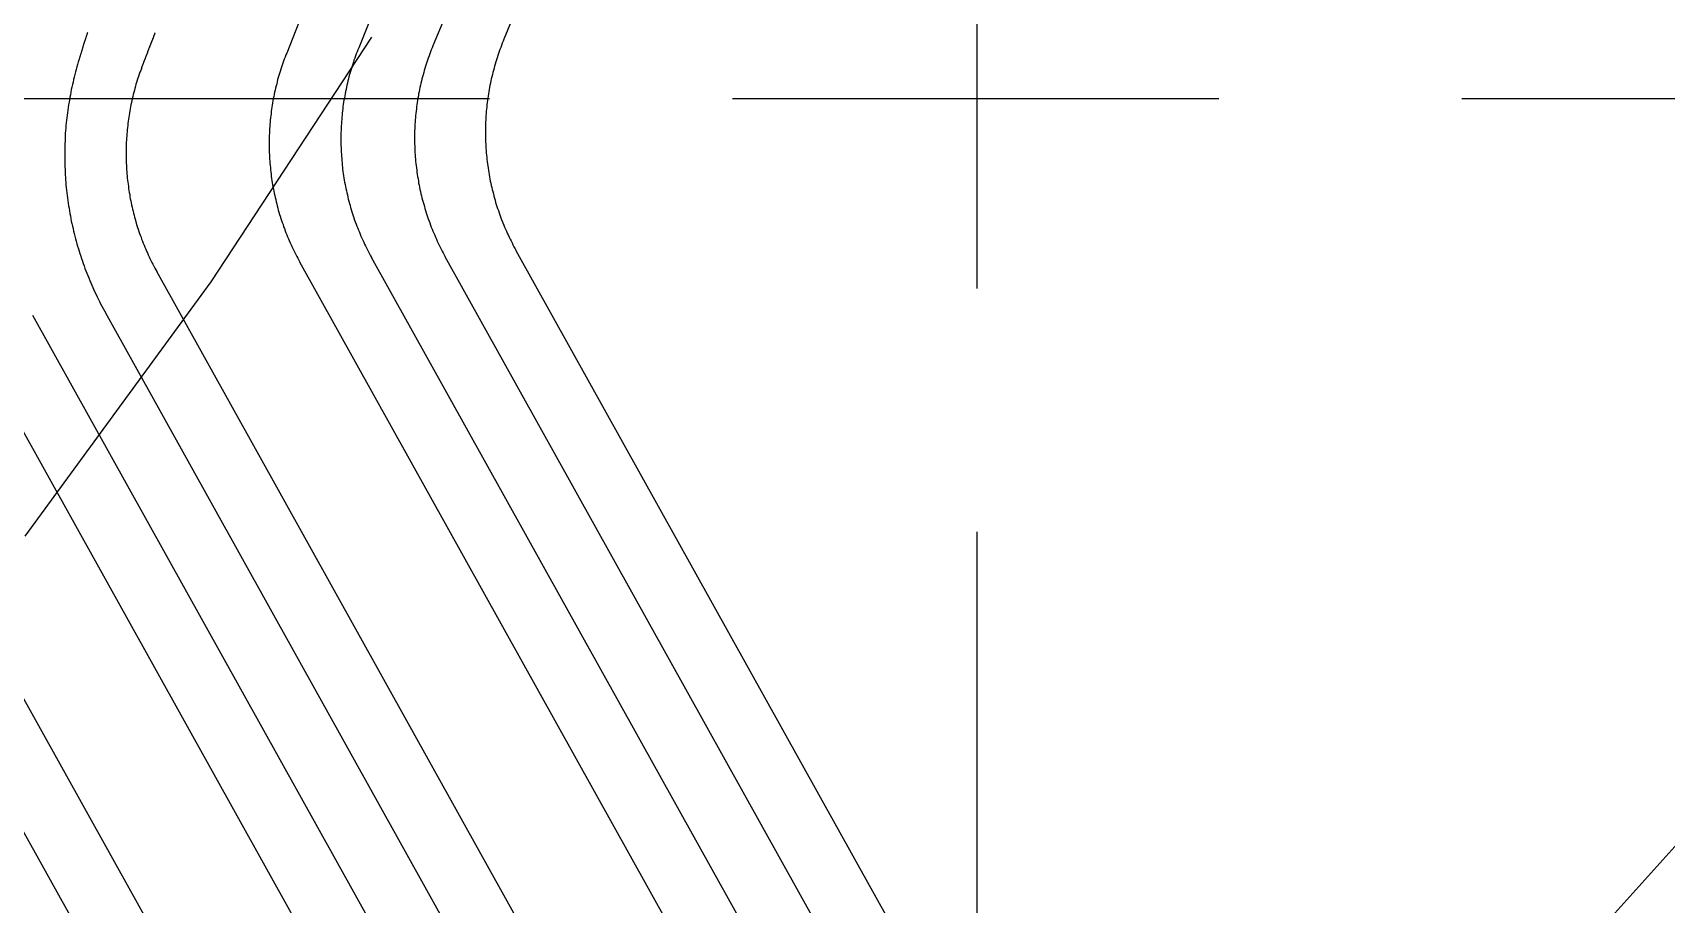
# Model space of a CAD drawing. Header units: inches. Extents: x 2439273 to 2445077, y 7048639 to 7057917.
# Drawn here: x 2442261.6 to 2442362.4, y 7051491.3 to 7051545 of the extents above; entities that cross this region are included whole.
import ezdxf

# ---------------------------------------------------------------- set-up
doc = ezdxf.new("R2010")
doc.units = ezdxf.units.IN
doc.header["$LTSCALE"] = 300
doc.header["$MEASUREMENT"] = 0
for name, pattern in [('DASHEDX2', [0.165, 0.125, -0.04]), ('HIDDEN', [0.375, 0.25, -0.125]), ('PHANTOM', [4.25, 3.5, -0.15, 0.15, -0.15, 0.15, -0.15])]:
    doc.linetypes.add(name, pattern=pattern)
for name, color, linetype in [('BOUNDARY', 24, 'PHANTOM'), ('EC', 43, 'DASHEDX2'), ('GRID', 254, 'HIDDEN'), ('new', 3, 'Continuous'), ('PC', 43, 'DASHEDX2')]:
    doc.layers.add(name, color=color, linetype=linetype)

msp = doc.modelspace()

# ---------------------------------------------------------------- linework, layer by layer
at = {"layer": 'BOUNDARY', "color": 7, "linetype": 'Continuous', "flags": 128}
msp.add_lwpolyline([(2442104.79, 7051307.16), (2442104.79, 7051307.16, -0.164597), (2442284.06, 7051796.07), (2442284.06, 7051796.07)], format="xyb", dxfattribs=at)
at = {"layer": 'EC', "color": 43, "linetype": 'DASHEDX2', "flags": 128}
for points in [[(2442251.27, 7051860.74), (2442247.3, 7051835.93), (2442285.09, 7051799.73), (2442290.75, 7051796.96), (2442292.45, 7051794.32), (2442303.15, 7051761.82), (2442343.57, 7051692.77), (2442359.14, 7051618.96), (2442356.14, 7051577.01), (2442359.01, 7051566.55), (2442358.42, 7051561.45), (2442386.57, 7051521.09), (2442347.57, 7051477.85), (2442342.18, 7051447.57), (2442340.39, 7051441.42), (2442341.66, 7051427.46), (2442359.11, 7051429.33), (2442375.18, 7051420.05), (2442395.01, 7051453.34), (2442400.7, 7051501.07), (2442470.99, 7051494.44), (2442435.4, 7051466.06), (2442491.42, 7051452.29), (2442542.23, 7051423.39), (2442573.16, 7051414.58), (2442639.65, 7051351.27), (2442654.22, 7051332.69), (2442603.46, 7051321.11), (2442621.87, 7051282.74)], [(2442071.61, 7051677.76), (2442096.25, 7051642.84), (2442114.49, 7051559.53), (2442250.7, 7051614.69), (2442285.36, 7051624.75), (2442296.26, 7051585.06), (2442293.55, 7051561.58), (2442272.58, 7051529.65), (2442222.64, 7051461.48), (2442252.19, 7051451.12), (2442264.56, 7051426.34), (2442271.66, 7051379.2), (2442206.41, 7051336.38), (2442211.12, 7051326.1), (2442226.63, 7051299.08)]]:
    msp.add_lwpolyline(points, dxfattribs=at)
at = {"layer": 'GRID', "linetype": 'HIDDEN', "ltscale": 0.4}
for p, q in [((2442319.86, 7049369.24), (2442319.86, 7057765.42)), ((2439424.76, 7051540.97), (2444925.44, 7051540.97))]:
    msp.add_line(p, q, dxfattribs=at)
at = {"layer": 'new', "color": 3, "linetype": 'PHANTOM', "flags": 128}
msp.add_lwpolyline([(2442104.79, 7051307.16), (2442104.79, 7051307.16, -0.164597), (2442284.06, 7051796.07), (2442284.06, 7051796.07)], format="xyb", dxfattribs=at)
at = {"layer": 'PC', "color": 24, "linetype": 'Continuous', "flags": 128}
for points in [[(2442287.03, 7051546.03), (2442286.28, 7051544.22)], [(2442291.4, 7051546.41), (2442290.66, 7051544.62)], [(2442264.96, 7051545.03), (2442264.95, 7051545), (2442264.94, 7051544.96), (2442264.93, 7051544.93), (2442264.92, 7051544.9), (2442264.91, 7051544.86), (2442264.9, 7051544.83), (2442264.89, 7051544.8), (2442264.88, 7051544.77), (2442264.87, 7051544.73), (2442264.86, 7051544.7), (2442264.85, 7051544.67), (2442264.84, 7051544.63), (2442264.83, 7051544.6), (2442264.82, 7051544.57), (2442264.81, 7051544.54), (2442264.8, 7051544.5), (2442264.79, 7051544.47), (2442264.77, 7051544.44), (2442264.76, 7051544.4), (2442264.75, 7051544.37), (2442264.74, 7051544.34), (2442264.73, 7051544.31), (2442264.72, 7051544.27), (2442264.71, 7051544.24), (2442264.7, 7051544.21), (2442264.69, 7051544.17), (2442264.68, 7051544.14), (2442264.67, 7051544.11), (2442264.66, 7051544.08), (2442264.65, 7051544.04), (2442264.64, 7051544.01), (2442264.63, 7051543.98), (2442264.62, 7051543.94), (2442264.61, 7051543.91), (2442264.6, 7051543.88), (2442264.59, 7051543.84), (2442264.58, 7051543.81), (2442264.57, 7051543.78), (2442264.56, 7051543.75), (2442264.55, 7051543.71), (2442264.54, 7051543.68), (2442264.53, 7051543.65), (2442264.52, 7051543.61), (2442264.51, 7051543.58), (2442264.5, 7051543.55), (2442264.49, 7051543.52), (2442264.48, 7051543.48), (2442264.47, 7051543.45), (2442264.46, 7051543.42), (2442264.45, 7051543.38), (2442264.44, 7051543.35), (2442264.43, 7051543.32), (2442264.42, 7051543.29), (2442264.41, 7051543.25), (2442264.4, 7051543.22)], [(2442269.14, 7051545.02), (2442269.13, 7051545), (2442269.12, 7051544.98), (2442269.11, 7051544.96), (2442269.11, 7051544.94), (2442269.1, 7051544.91), (2442269.09, 7051544.89), (2442269.08, 7051544.87), (2442269.07, 7051544.85), (2442269.06, 7051544.83), (2442269.05, 7051544.8), (2442269.04, 7051544.78), (2442269.04, 7051544.76), (2442269.03, 7051544.74), (2442269.02, 7051544.72), (2442269.01, 7051544.69), (2442269, 7051544.67), (2442268.99, 7051544.65), (2442268.98, 7051544.63), (2442268.98, 7051544.61), (2442268.97, 7051544.58), (2442268.96, 7051544.56), (2442268.95, 7051544.54), (2442268.94, 7051544.52), (2442268.93, 7051544.5), (2442268.92, 7051544.48), (2442268.91, 7051544.45), (2442268.91, 7051544.43), (2442268.9, 7051544.41), (2442268.89, 7051544.39), (2442268.88, 7051544.37), (2442268.87, 7051544.34), (2442268.86, 7051544.32), (2442268.85, 7051544.3), (2442268.85, 7051544.28), (2442268.84, 7051544.26), (2442268.83, 7051544.23), (2442268.82, 7051544.21), (2442268.81, 7051544.19), (2442268.8, 7051544.17), (2442268.79, 7051544.15), (2442268.79, 7051544.12), (2442268.78, 7051544.1), (2442268.77, 7051544.08), (2442268.76, 7051544.06), (2442268.75, 7051544.04), (2442268.74, 7051544.01), (2442268.74, 7051543.99), (2442268.73, 7051543.97), (2442268.72, 7051543.95), (2442268.71, 7051543.93), (2442268.7, 7051543.9), (2442268.69, 7051543.88), (2442268.68, 7051543.86), (2442268.68, 7051543.84), (2442268.67, 7051543.82), (2442268.66, 7051543.79), (2442268.65, 7051543.77), (2442268.64, 7051543.75), (2442268.63, 7051543.73), (2442268.63, 7051543.71), (2442268.62, 7051543.68), (2442268.61, 7051543.66), (2442268.6, 7051543.64), (2442268.59, 7051543.62), (2442268.58, 7051543.6), (2442268.57, 7051543.57), (2442268.57, 7051543.55), (2442268.56, 7051543.53), (2442268.55, 7051543.51), (2442268.54, 7051543.49), (2442268.53, 7051543.46), (2442268.52, 7051543.44), (2442268.52, 7051543.42), (2442268.51, 7051543.4), (2442268.5, 7051543.38), (2442268.49, 7051543.35), (2442268.48, 7051543.33), (2442268.47, 7051543.31), (2442268.47, 7051543.29), (2442268.46, 7051543.27), (2442268.45, 7051543.24), (2442268.44, 7051543.22), (2442268.43, 7051543.2), (2442268.42, 7051543.18), (2442268.42, 7051543.16), (2442268.41, 7051543.13), (2442268.4, 7051543.11), (2442268.39, 7051543.09), (2442268.38, 7051543.07), (2442268.37, 7051543.04), (2442268.37, 7051543.02), (2442268.36, 7051543), (2442268.35, 7051542.98), (2442268.34, 7051542.96), (2442268.33, 7051542.93), (2442268.32, 7051542.91), (2442268.32, 7051542.89), (2442268.31, 7051542.87), (2442268.3, 7051542.85), (2442268.29, 7051542.82)], [(2442278.01, 7051545.65), (2442277.26, 7051543.77)], [(2442282.45, 7051545.94), (2442281.7, 7051544.09)], [(2442281.7, 7051544.09), (2442281.65, 7051543.96), (2442281.6, 7051543.84), (2442281.55, 7051543.71), (2442281.5, 7051543.59), (2442281.46, 7051543.46), (2442281.41, 7051543.33), (2442281.37, 7051543.21), (2442281.33, 7051543.08), (2442281.29, 7051542.95), (2442281.25, 7051542.82), (2442281.21, 7051542.7), (2442281.17, 7051542.57), (2442281.14, 7051542.44), (2442281.1, 7051542.31), (2442281.07, 7051542.18), (2442281.04, 7051542.05), (2442281, 7051541.92), (2442280.97, 7051541.79), (2442280.94, 7051541.66), (2442280.92, 7051541.53), (2442280.89, 7051541.4), (2442280.86, 7051541.26), (2442280.84, 7051541.13), (2442280.82, 7051541), (2442280.79, 7051540.87), (2442280.77, 7051540.74), (2442280.75, 7051540.6), (2442280.73, 7051540.47), (2442280.72, 7051540.34), (2442280.7, 7051540.2), (2442280.69, 7051540.07), (2442280.67, 7051539.94), (2442280.66, 7051539.81), (2442280.65, 7051539.67), (2442280.64, 7051539.54), (2442280.63, 7051539.4), (2442280.62, 7051539.27), (2442280.61, 7051539.14), (2442280.61, 7051539), (2442280.6, 7051538.87), (2442280.6, 7051538.74), (2442280.6, 7051538.6), (2442280.6, 7051538.47), (2442280.6, 7051538.33), (2442280.6, 7051538.2), (2442280.6, 7051538.07), (2442280.61, 7051537.93), (2442280.61, 7051537.8), (2442280.62, 7051537.66), (2442280.63, 7051537.53), (2442280.64, 7051537.4), (2442280.65, 7051537.26), (2442280.66, 7051537.13), (2442280.67, 7051537), (2442280.68, 7051536.86), (2442280.7, 7051536.73), (2442280.71, 7051536.6), (2442280.73, 7051536.46), (2442280.75, 7051536.33), (2442280.77, 7051536.2), (2442280.79, 7051536.07), (2442280.81, 7051535.93), (2442280.83, 7051535.8), (2442280.86, 7051535.67), (2442280.88, 7051535.54), (2442280.91, 7051535.41), (2442280.94, 7051535.28), (2442280.97, 7051535.15), (2442281, 7051535.02), (2442281.03, 7051534.88), (2442281.06, 7051534.75), (2442281.1, 7051534.63), (2442281.13, 7051534.5), (2442281.17, 7051534.37), (2442281.2, 7051534.24), (2442281.24, 7051534.11), (2442281.28, 7051533.98), (2442281.32, 7051533.85), (2442281.36, 7051533.73), (2442281.41, 7051533.6), (2442281.45, 7051533.47), (2442281.49, 7051533.35), (2442281.54, 7051533.22), (2442281.59, 7051533.1), (2442281.64, 7051532.97), (2442281.69, 7051532.85), (2442281.74, 7051532.72), (2442281.79, 7051532.6), (2442281.84, 7051532.48), (2442281.89, 7051532.35), (2442281.95, 7051532.23), (2442282.01, 7051532.11), (2442282.06, 7051531.99), (2442282.12, 7051531.87), (2442282.18, 7051531.75), (2442282.24, 7051531.63), (2442282.3, 7051531.51), (2442282.37, 7051531.39), (2442282.43, 7051531.27), (2442282.49, 7051531.16)], [(2442286.28, 7051544.22), (2442286.23, 7051544.09), (2442286.18, 7051543.97), (2442286.13, 7051543.84), (2442286.08, 7051543.71), (2442286.04, 7051543.59), (2442285.99, 7051543.46), (2442285.95, 7051543.33), (2442285.9, 7051543.21), (2442285.86, 7051543.08), (2442285.82, 7051542.95), (2442285.78, 7051542.82), (2442285.74, 7051542.69), (2442285.71, 7051542.56), (2442285.67, 7051542.43), (2442285.64, 7051542.3), (2442285.6, 7051542.17), (2442285.57, 7051542.04), (2442285.54, 7051541.91), (2442285.51, 7051541.78), (2442285.48, 7051541.65), (2442285.45, 7051541.51), (2442285.43, 7051541.38), (2442285.4, 7051541.25), (2442285.38, 7051541.12), (2442285.35, 7051540.98), (2442285.33, 7051540.85), (2442285.31, 7051540.72), (2442285.29, 7051540.58), (2442285.27, 7051540.45), (2442285.26, 7051540.32), (2442285.24, 7051540.18), (2442285.23, 7051540.05), (2442285.21, 7051539.91), (2442285.2, 7051539.78), (2442285.19, 7051539.65), (2442285.18, 7051539.51), (2442285.17, 7051539.38), (2442285.17, 7051539.24), (2442285.16, 7051539.11), (2442285.15, 7051538.97), (2442285.15, 7051538.84), (2442285.15, 7051538.7), (2442285.15, 7051538.57), (2442285.15, 7051538.43), (2442285.15, 7051538.3), (2442285.15, 7051538.16), (2442285.16, 7051538.03), (2442285.16, 7051537.89), (2442285.17, 7051537.76), (2442285.17, 7051537.62), (2442285.18, 7051537.49), (2442285.19, 7051537.36), (2442285.2, 7051537.22), (2442285.21, 7051537.09), (2442285.23, 7051536.95), (2442285.24, 7051536.82), (2442285.26, 7051536.69), (2442285.28, 7051536.55), (2442285.29, 7051536.42), (2442285.31, 7051536.28), (2442285.33, 7051536.15), (2442285.36, 7051536.02), (2442285.38, 7051535.89), (2442285.4, 7051535.75), (2442285.43, 7051535.62), (2442285.45, 7051535.49), (2442285.48, 7051535.36), (2442285.51, 7051535.22), (2442285.54, 7051535.09), (2442285.57, 7051534.96), (2442285.6, 7051534.83), (2442285.64, 7051534.7), (2442285.67, 7051534.57), (2442285.71, 7051534.44), (2442285.75, 7051534.31), (2442285.78, 7051534.18), (2442285.82, 7051534.05), (2442285.86, 7051533.92), (2442285.91, 7051533.8), (2442285.95, 7051533.67), (2442285.99, 7051533.54), (2442286.04, 7051533.41), (2442286.08, 7051533.29), (2442286.13, 7051533.16), (2442286.18, 7051533.04), (2442286.23, 7051532.91), (2442286.28, 7051532.79), (2442286.33, 7051532.66), (2442286.39, 7051532.54), (2442286.44, 7051532.41), (2442286.5, 7051532.29), (2442286.55, 7051532.17), (2442286.61, 7051532.05), (2442286.67, 7051531.92), (2442286.73, 7051531.8), (2442286.79, 7051531.68), (2442286.85, 7051531.56), (2442286.91, 7051531.44), (2442286.98, 7051531.33), (2442287.04, 7051531.21)], [(2442290.66, 7051544.62), (2442290.61, 7051544.5), (2442290.56, 7051544.37), (2442290.51, 7051544.24), (2442290.46, 7051544.12), (2442290.41, 7051543.99), (2442290.37, 7051543.86), (2442290.33, 7051543.74), (2442290.28, 7051543.61), (2442290.24, 7051543.48), (2442290.2, 7051543.35), (2442290.16, 7051543.22), (2442290.12, 7051543.09), (2442290.08, 7051542.96), (2442290.05, 7051542.83), (2442290.01, 7051542.7), (2442289.98, 7051542.57), (2442289.95, 7051542.44), (2442289.91, 7051542.31), (2442289.88, 7051542.18), (2442289.85, 7051542.05), (2442289.83, 7051541.91), (2442289.8, 7051541.78), (2442289.77, 7051541.65), (2442289.75, 7051541.51), (2442289.73, 7051541.38), (2442289.71, 7051541.25), (2442289.68, 7051541.11), (2442289.67, 7051540.98), (2442289.65, 7051540.85), (2442289.63, 7051540.71), (2442289.61, 7051540.58), (2442289.6, 7051540.44), (2442289.59, 7051540.31), (2442289.57, 7051540.18), (2442289.56, 7051540.04), (2442289.55, 7051539.91), (2442289.54, 7051539.77), (2442289.54, 7051539.64), (2442289.53, 7051539.5), (2442289.53, 7051539.37), (2442289.52, 7051539.23), (2442289.52, 7051539.1), (2442289.52, 7051538.96), (2442289.52, 7051538.83), (2442289.52, 7051538.69), (2442289.52, 7051538.56), (2442289.52, 7051538.42), (2442289.53, 7051538.29), (2442289.54, 7051538.15), (2442289.54, 7051538.02), (2442289.55, 7051537.88), (2442289.56, 7051537.75), (2442289.57, 7051537.61), (2442289.58, 7051537.48), (2442289.6, 7051537.34), (2442289.61, 7051537.21), (2442289.63, 7051537.07), (2442289.64, 7051536.94), (2442289.66, 7051536.81), (2442289.68, 7051536.67), (2442289.7, 7051536.54), (2442289.72, 7051536.41), (2442289.75, 7051536.27), (2442289.77, 7051536.14), (2442289.8, 7051536.01), (2442289.82, 7051535.87), (2442289.85, 7051535.74), (2442289.88, 7051535.61), (2442289.91, 7051535.48), (2442289.94, 7051535.35), (2442289.97, 7051535.22), (2442290.01, 7051535.08), (2442290.04, 7051534.95), (2442290.08, 7051534.82), (2442290.11, 7051534.69), (2442290.15, 7051534.56), (2442290.19, 7051534.43), (2442290.23, 7051534.31), (2442290.27, 7051534.18), (2442290.32, 7051534.05), (2442290.36, 7051533.92), (2442290.41, 7051533.79), (2442290.45, 7051533.67), (2442290.5, 7051533.54), (2442290.55, 7051533.41), (2442290.6, 7051533.29), (2442290.65, 7051533.16), (2442290.7, 7051533.04), (2442290.75, 7051532.91), (2442290.81, 7051532.79), (2442290.86, 7051532.67), (2442290.92, 7051532.55), (2442290.98, 7051532.42), (2442291.04, 7051532.3), (2442291.1, 7051532.18), (2442291.16, 7051532.06), (2442291.22, 7051531.94), (2442291.28, 7051531.82), (2442291.35, 7051531.7), (2442291.41, 7051531.58)], [(2442264.4, 7051543.22), (2442264.36, 7051543.07), (2442264.31, 7051542.91), (2442264.27, 7051542.76), (2442264.23, 7051542.6), (2442264.19, 7051542.45), (2442264.15, 7051542.29), (2442264.11, 7051542.14), (2442264.08, 7051541.98), (2442264.04, 7051541.83), (2442264.01, 7051541.67), (2442263.97, 7051541.51), (2442263.94, 7051541.36), (2442263.91, 7051541.2), (2442263.88, 7051541.04), (2442263.85, 7051540.88), (2442263.83, 7051540.73), (2442263.8, 7051540.57), (2442263.78, 7051540.41), (2442263.75, 7051540.25), (2442263.73, 7051540.09), (2442263.71, 7051539.94), (2442263.69, 7051539.78), (2442263.67, 7051539.62), (2442263.66, 7051539.46), (2442263.64, 7051539.3), (2442263.63, 7051539.14), (2442263.62, 7051538.98), (2442263.6, 7051538.82), (2442263.59, 7051538.66), (2442263.59, 7051538.5), (2442263.58, 7051538.34), (2442263.57, 7051538.18), (2442263.57, 7051538.02), (2442263.56, 7051537.86), (2442263.56, 7051537.7), (2442263.56, 7051537.54), (2442263.56, 7051537.38), (2442263.56, 7051537.22), (2442263.56, 7051537.06), (2442263.57, 7051536.9), (2442263.57, 7051536.74), (2442263.58, 7051536.58), (2442263.59, 7051536.42), (2442263.59, 7051536.26), (2442263.61, 7051536.1), (2442263.62, 7051535.94), (2442263.63, 7051535.78), (2442263.64, 7051535.62), (2442263.66, 7051535.47), (2442263.68, 7051535.31), (2442263.69, 7051535.15), (2442263.71, 7051534.99), (2442263.73, 7051534.83), (2442263.75, 7051534.67), (2442263.78, 7051534.51), (2442263.8, 7051534.35), (2442263.83, 7051534.2), (2442263.85, 7051534.04), (2442263.88, 7051533.88), (2442263.91, 7051533.72), (2442263.94, 7051533.57), (2442263.97, 7051533.41), (2442264.01, 7051533.25), (2442264.04, 7051533.1), (2442264.08, 7051532.94), (2442264.11, 7051532.79), (2442264.15, 7051532.63), (2442264.19, 7051532.48), (2442264.23, 7051532.32), (2442264.27, 7051532.17), (2442264.32, 7051532.01), (2442264.36, 7051531.86), (2442264.41, 7051531.7), (2442264.45, 7051531.55), (2442264.5, 7051531.4), (2442264.55, 7051531.25), (2442264.6, 7051531.1), (2442264.65, 7051530.94), (2442264.7, 7051530.79), (2442264.76, 7051530.64), (2442264.81, 7051530.49), (2442264.87, 7051530.34), (2442264.93, 7051530.19), (2442264.99, 7051530.04), (2442265.05, 7051529.9), (2442265.11, 7051529.75), (2442265.17, 7051529.6), (2442265.23, 7051529.45), (2442265.3, 7051529.31), (2442265.36, 7051529.16), (2442265.43, 7051529.02), (2442265.5, 7051528.87), (2442265.57, 7051528.73), (2442265.64, 7051528.58), (2442265.71, 7051528.44), (2442265.78, 7051528.3), (2442265.86, 7051528.16), (2442265.93, 7051528.01), (2442266.01, 7051527.87), (2442266.09, 7051527.73)], [(2442277.26, 7051543.77), (2442277.21, 7051543.65), (2442277.16, 7051543.52), (2442277.11, 7051543.4), (2442277.07, 7051543.27), (2442277.02, 7051543.15), (2442276.98, 7051543.02), (2442276.93, 7051542.89), (2442276.89, 7051542.77), (2442276.85, 7051542.64), (2442276.81, 7051542.51), (2442276.78, 7051542.38), (2442276.74, 7051542.25), (2442276.7, 7051542.13), (2442276.67, 7051542), (2442276.64, 7051541.87), (2442276.6, 7051541.74), (2442276.57, 7051541.61), (2442276.54, 7051541.48), (2442276.51, 7051541.35), (2442276.49, 7051541.22), (2442276.46, 7051541.09), (2442276.43, 7051540.96), (2442276.41, 7051540.82), (2442276.39, 7051540.69), (2442276.36, 7051540.56), (2442276.34, 7051540.43), (2442276.32, 7051540.3), (2442276.31, 7051540.16), (2442276.29, 7051540.03), (2442276.27, 7051539.9), (2442276.26, 7051539.77), (2442276.24, 7051539.63), (2442276.23, 7051539.5), (2442276.22, 7051539.37), (2442276.21, 7051539.23), (2442276.2, 7051539.1), (2442276.19, 7051538.97), (2442276.19, 7051538.83), (2442276.18, 7051538.7), (2442276.18, 7051538.57), (2442276.18, 7051538.43), (2442276.17, 7051538.3), (2442276.17, 7051538.17), (2442276.17, 7051538.03), (2442276.18, 7051537.9), (2442276.18, 7051537.77), (2442276.18, 7051537.63), (2442276.19, 7051537.5), (2442276.2, 7051537.37), (2442276.2, 7051537.23), (2442276.21, 7051537.1), (2442276.22, 7051536.97), (2442276.23, 7051536.83), (2442276.25, 7051536.7), (2442276.26, 7051536.57), (2442276.28, 7051536.44), (2442276.29, 7051536.3), (2442276.31, 7051536.17), (2442276.33, 7051536.04), (2442276.35, 7051535.91), (2442276.37, 7051535.77), (2442276.39, 7051535.64), (2442276.41, 7051535.51), (2442276.44, 7051535.38), (2442276.46, 7051535.25), (2442276.49, 7051535.12), (2442276.52, 7051534.99), (2442276.55, 7051534.86), (2442276.58, 7051534.73), (2442276.61, 7051534.6), (2442276.64, 7051534.47), (2442276.67, 7051534.34), (2442276.71, 7051534.21), (2442276.74, 7051534.08), (2442276.78, 7051533.95), (2442276.82, 7051533.82), (2442276.86, 7051533.7), (2442276.9, 7051533.57), (2442276.94, 7051533.44), (2442276.98, 7051533.32), (2442277.03, 7051533.19), (2442277.07, 7051533.06), (2442277.12, 7051532.94), (2442277.17, 7051532.81), (2442277.21, 7051532.69), (2442277.26, 7051532.56), (2442277.31, 7051532.44), (2442277.37, 7051532.32), (2442277.42, 7051532.2), (2442277.47, 7051532.07), (2442277.53, 7051531.95), (2442277.58, 7051531.83), (2442277.64, 7051531.71), (2442277.7, 7051531.59), (2442277.76, 7051531.47), (2442277.82, 7051531.35), (2442277.88, 7051531.23), (2442277.94, 7051531.11), (2442278, 7051531), (2442278.07, 7051530.88)], [(2442268.29, 7051542.82), (2442268.25, 7051542.7), (2442268.2, 7051542.58), (2442268.16, 7051542.46), (2442268.12, 7051542.33), (2442268.08, 7051542.21), (2442268.04, 7051542.09), (2442268, 7051541.96), (2442267.96, 7051541.84), (2442267.93, 7051541.72), (2442267.89, 7051541.59), (2442267.86, 7051541.47), (2442267.82, 7051541.34), (2442267.79, 7051541.21), (2442267.76, 7051541.09), (2442267.73, 7051540.96), (2442267.7, 7051540.83), (2442267.68, 7051540.71), (2442267.65, 7051540.58), (2442267.62, 7051540.45), (2442267.6, 7051540.33), (2442267.58, 7051540.2), (2442267.55, 7051540.07), (2442267.53, 7051539.94), (2442267.51, 7051539.81), (2442267.49, 7051539.69), (2442267.48, 7051539.56), (2442267.46, 7051539.43), (2442267.45, 7051539.3), (2442267.43, 7051539.17), (2442267.42, 7051539.04), (2442267.41, 7051538.91), (2442267.4, 7051538.78), (2442267.39, 7051538.65), (2442267.38, 7051538.53), (2442267.37, 7051538.4), (2442267.36, 7051538.27), (2442267.36, 7051538.14), (2442267.35, 7051538.01), (2442267.35, 7051537.88), (2442267.35, 7051537.75), (2442267.35, 7051537.62), (2442267.35, 7051537.49), (2442267.35, 7051537.36), (2442267.35, 7051537.23), (2442267.35, 7051537.1), (2442267.36, 7051536.97), (2442267.37, 7051536.84), (2442267.37, 7051536.71), (2442267.38, 7051536.58), (2442267.39, 7051536.45), (2442267.4, 7051536.32), (2442267.41, 7051536.19), (2442267.42, 7051536.06), (2442267.44, 7051535.93), (2442267.45, 7051535.81), (2442267.47, 7051535.68), (2442267.49, 7051535.55), (2442267.5, 7051535.42), (2442267.52, 7051535.29), (2442267.54, 7051535.16), (2442267.57, 7051535.04), (2442267.59, 7051534.91), (2442267.61, 7051534.78), (2442267.64, 7051534.65), (2442267.66, 7051534.53), (2442267.69, 7051534.4), (2442267.72, 7051534.27), (2442267.75, 7051534.15), (2442267.78, 7051534.02), (2442267.81, 7051533.89), (2442267.84, 7051533.77), (2442267.87, 7051533.64), (2442267.91, 7051533.52), (2442267.94, 7051533.39), (2442267.98, 7051533.27), (2442268.02, 7051533.14), (2442268.06, 7051533.02), (2442268.1, 7051532.9), (2442268.14, 7051532.77), (2442268.18, 7051532.65), (2442268.22, 7051532.53), (2442268.27, 7051532.41), (2442268.31, 7051532.29), (2442268.36, 7051532.16), (2442268.41, 7051532.04), (2442268.46, 7051531.92), (2442268.51, 7051531.8), (2442268.56, 7051531.68), (2442268.61, 7051531.56), (2442268.66, 7051531.45), (2442268.71, 7051531.33), (2442268.77, 7051531.21), (2442268.82, 7051531.09), (2442268.88, 7051530.98), (2442268.94, 7051530.86), (2442269, 7051530.74), (2442269.06, 7051530.63), (2442269.12, 7051530.51), (2442269.18, 7051530.4), (2442269.24, 7051530.29)], [(2442325.94, 7051453.14), (2442282.49, 7051531.16)], [(2442329.57, 7051454.83), (2442287.04, 7051531.21)], [(2442333.2, 7051456.54), (2442291.41, 7051531.58)], [(2442315.73, 7051446.81), (2442269.24, 7051530.29)], [(2442322.3, 7051451.45), (2442278.07, 7051530.88)], [(2442306.62, 7051438.5), (2442257.22, 7051527.21)], [(2442309.69, 7051441.2), (2442261.59, 7051527.59)], [(2442312.73, 7051443.96), (2442266.09, 7051527.73)], [(2442300.4, 7051433.23), (2442248.56, 7051526.32)], [(2442297.25, 7051430.65), (2442244.25, 7051525.83)]]:
    msp.add_lwpolyline(points, dxfattribs=at)

doc.saveas('drawing.dxf')
